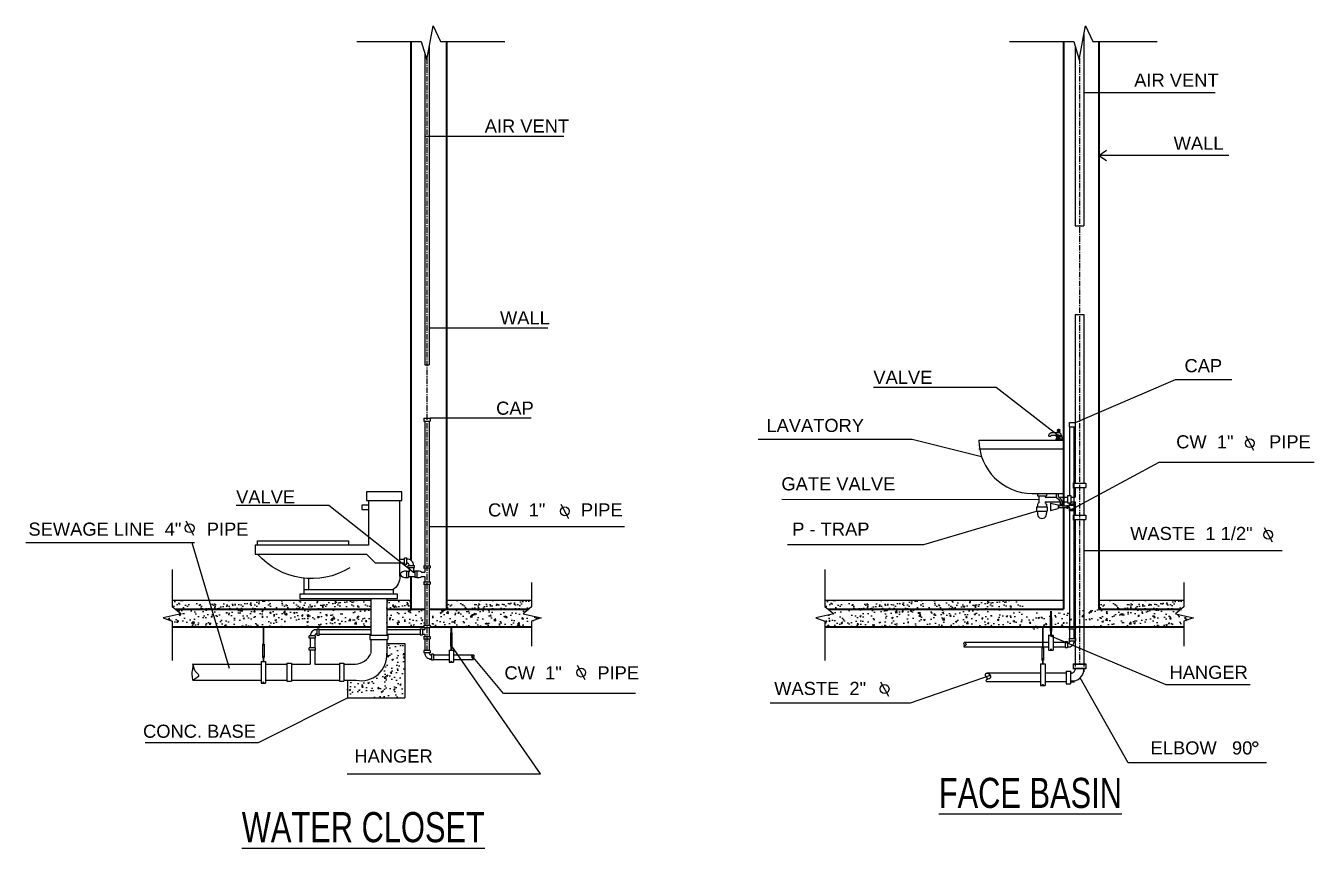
# Model space of a CAD drawing. Header units: inches. Extents: x 8351 to 42256, y 21052 to 33437.
# Drawn here: x 15684.1 to 15974, y 24288.9 to 24473.8 of the extents above; entities that cross this region are included whole.
import ezdxf

# ---------------------------------------------------------------- set-up
doc = ezdxf.new("R2010")
doc.units = ezdxf.units.IN
doc.header["$MEASUREMENT"] = 0
doc.linetypes.add('CENTER', pattern=[2, 1.25, -0.25, 0.25, -0.25])
doc.layers.add('TB_TEXT3', color=10, linetype='Continuous')
doc.styles.add('AEP style', font='swisscl.ttf')
doc.styles.add('SANSERIF', font='sanss___.ttf')
pattern_1 = [(37.5, (-2856.4687, 104262.5077), (-0.062993358, 1.92682377), [0, -1.52, 0, -1.7, 0, -1.625]), (7.5, (-2856.4687, 104262.5077), (1.769776705, 2.822146065), [0, -0.82, 0, -1.37, 0, -0.525]), (327.5, (-2857.6987, 104262.5077), (3.114141862, 0.005659054), [0, -0.5, 0, -1.8, 0, -2.35]), (317.5, (-2857.6987, 104262.5077), (3.006126605, 0.877675565), [0, -0.25, 0, -1.18, 0, -1.35])]
pattern_2 = [(50, (-2856.4687, 104262.5077), (3.58630091, -0.31376067), [0.375, -4.125]), (355, (-2856.4687, 104262.5077), (-0.69375667, 3.76096067), [0.3, -3.3]), (100.4514445, (-2856.1698, 104262.4816), (2.89254423, 3.44719995), [0.31870096, -3.50571056]), (46.1842, (-2856.4687, 104263.5077), (5.33620665, -0.8275964), [0.5625, -6.1875]), (96.6356355, (-2856.024, 104263.439), (4.67330973, 4.870593), [0.4780517, -5.2585688]), (351.184164, (-2856.4687, 104263.5077), (4.67330973, 4.870593), [0.45, -4.95]), (21, (-2855.9687, 104263.2577), (2.98453526, -2.01309445), [0.375, -4.125]), (326, (-2855.9687, 104263.2577), (1.21657666, 3.62575023), [0.3, -3.3]), (71.4514447, (-2855.72, 104263.09), (4.20111188, 1.61265576), [0.31870095, -3.50571056]), (37.5, (-2856.4687, 104262.5077), (0.060799277, 1.66446927), [0, -3.26, 0, -3.35, 0, -3.3125]), (7.5, (-2856.4687, 104262.5077), (1.315347687, 1.97205856), [0, -1.91, 0, -3.185, 0, -1.2625]), (327.5, (-2857.5837, 104262.5077), (2.66911218, -0.112774359), [0, -1.25, 0, -3.9, 0, -5.175]), (317.5, (-2858.0837, 104262.5077), (2.91593085, 0.50052491), [0, -1.625, 0, -2.59, 0, -3.675])]
pattern_3 = [(37.5, (-2709.6562, 104262.5077), (-0.062993358, 1.92682377), [0, -1.52, 0, -1.7, 0, -1.625]), (7.5, (-2709.6562, 104262.5077), (1.769776705, 2.822146065), [0, -0.82, 0, -1.37, 0, -0.525]), (327.5, (-2710.8862, 104262.5077), (3.114141862, 0.005659054), [0, -0.5, 0, -1.8, 0, -2.35]), (317.5, (-2710.8862, 104262.5077), (3.006126605, 0.877675565), [0, -0.25, 0, -1.18, 0, -1.35])]
pattern_4 = [(50, (-3007.0312, 104262.5077), (3.58630091, -0.31376067), [0.375, -4.125]), (355, (-3007.031, 104262.5077), (-0.69375667, 3.76096067), [0.3, -3.3]), (100.4514445, (-3006.7323, 104262.4816), (2.89254423, 3.44719995), [0.31870096, -3.50571056]), (46.1842, (-3007.031, 104263.5077), (5.33620665, -0.8275964), [0.5625, -6.1875]), (96.6356355, (-3006.5865, 104263.439), (4.67330973, 4.870593), [0.4780517, -5.2585688]), (351.184164, (-3007.031, 104263.5077), (4.67330973, 4.870593), [0.45, -4.95]), (21, (-3006.5312, 104263.2577), (2.98453526, -2.01309445), [0.375, -4.125]), (326, (-3006.531, 104263.2577), (1.21657666, 3.62575023), [0.3, -3.3]), (71.4514447, (-3006.2824, 104263.09), (4.20111188, 1.61265576), [0.31870095, -3.50571056]), (37.5, (-3007.0312, 104262.5077), (0.060799277, 1.66446927), [0, -3.26, 0, -3.35, 0, -3.3125]), (7.5, (-3007.0312, 104262.5077), (1.315347687, 1.97205856), [0, -1.91, 0, -3.185, 0, -1.2625]), (327.5, (-3008.1462, 104262.5077), (2.66911218, -0.112774359), [0, -1.25, 0, -3.9, 0, -5.175]), (317.5, (-3008.6462, 104262.5077), (2.91593085, 0.50052491), [0, -1.625, 0, -2.59, 0, -3.675])]

# ---------------------------------------------------------------- blocks, each defined once
blk = doc.blocks.new('Toilet - side')
for p, q in [((0.5, 5), (0.5, 22)), ((7.5, 22), (7.5, 12)), ((7.5, 21), (9, 21)), ((9, 21), (9, 20)), ((9, 20), (7.5, 20)), ((7.5, 12), (33, 12)), ((32.5, 13), (12, 13)), ((12, 13), (12, 12)), ((32.5, 12), (32.5, 13)), ((33, 12), (33, 10)), ((8, 10), (6, 8)), ((33, 10), (8, 10)), ((6, 8), (0.5, 8)), ((21, 4.5), (21, 2)), ((22, 2), (22, 4.54)), ((22, 2), (2, 2)), ((2, 2), (2, 1)), ((22, 1), (22, 2))]:
    blk.add_line(p, q)
for points in [[(0, 22), (0, 24), (8, 24), (8, 22)], [(1, 0), (1, 1), (23, 1), (23, 0)]]:
    blk.add_lwpolyline(points, close=True)
for centre, radius, start, end in [((20.3, 20.7), 16.23, 238.1872, 318.7702), ((3.75, 4.75), 3.26, 175.6013, 237.5288)]:
    blk.add_arc(centre, radius, start, end)
blk = doc.blocks.new('Faucet - Bathroom side')
at = {"linetype": 'Continuous'}
for p, q in [((-1.625, 0), (-1.375, 0)), ((-1.375, 0), (1.375, 0)), ((-0.88366, 0.25), (0.88424, 0.25)), ((-0.625, 4.25), (0.375, 4.25)), ((0.375, 3.75), (-0.625, 3.75)), ((-0.625, 3), (3.375, 3)), ((-0.375, 1.625), (-0.625, 1.625)), ((-0.375, 1.375), (-0.625, 1.375)), ((0.48078, 0.75), (-0.47286, 0.75)), ((-0.375, 3), (-0.375, 3.5)), ((0.125, 3.5), (0.125, 3)), ((2.875, 2), (0.375, 2)), ((0.375, 1.625), (0.625, 1.625)), ((0.375, 1.375), (0.625, 1.375)), ((4.375, 1.5), (3.375, 1.5))]:
    blk.add_line(p, q, dxfattribs=at)
for points in [[(-0.625, 3.75), (-0.625, 4.25)], [(-0.375, 4.5), (0.125, 4.5)], [(0.125, 3.5), (-0.375, 3.5)], [(0.375, 4.25), (0.375, 3.75)]]:
    blk.add_lwpolyline(points, dxfattribs=at)
blk.add_lwpolyline([(-0.375, 1), (-0.375, 2), (0.375, 2), (0.375, 1)], close=True, dxfattribs=at)
for centre in [(-0.875, 1.5), (0, 1.5), (0.875, 1.5)]:
    blk.add_circle(centre, 0.27951, dxfattribs=at)
for centre, radius, start, end in [((3.45929, -0.0281), 5.08436, 143.4467, 179.6834), ((-1.75, 1.375), 1.42522, 285.2551, 344.7449), ((-0.38253, 4.2575), 0.24259, 88.22243, 181.7776), ((-0.38253, 3.7424), 0.24259, 178.2224, 271.7776), ((0.13252, 4.2575), 0.24259, 358.2224, 91.77757), ((0.13252, 3.7424), 0.24259, 268.2224, 1.777565), ((1.75, 1.375), 1.42522, 195.2551, 254.7449), ((-2.49562, -0.286), 3.38273, 9.709485, 29.48735), ((2.96867, 1.5936), 0.41699, 347.0192, 102.9808), ((2.70708, 1.4714), 1.66816, 0.9827695, 66.39737)]:
    blk.add_arc(centre, radius, start, end, dxfattribs=at)

msp = doc.modelspace()

# ---------------------------------------------------------------- hatches: boundary and pattern name
h = msp.add_hatch()
h.set_pattern_fill('AR-SAND', color=8)
h.set_pattern_definition(pattern_1)
h.paths.add_polyline_path([(15761.73, 24344.69), (15717.03, 24344.65), (15717.03, 24342.65), (15761.73, 24342.71), (15761.73, 24343.87)])
h = msp.add_hatch()
h.set_pattern_fill('AR-SAND', color=8)
h.set_pattern_definition(pattern_1)
h.paths.add_polyline_path([(15778.72, 24344.63), (15778.72, 24342.63), (15797.26, 24342.63), (15797.84, 24343.11), (15797.84, 24344.63)])
h = msp.add_hatch()
h.set_pattern_fill('AR-SAND', color=8)
h.set_pattern_definition(pattern_3)
h.paths.add_polyline_path([(15908.54, 24344.69), (15863.84, 24344.65), (15863.84, 24342.65), (15908.54, 24342.71), (15908.54, 24343.87)])
h = msp.add_hatch()
h.set_pattern_fill('AR-SAND', color=8)
h.set_pattern_definition(pattern_3)
h.paths.add_polyline_path([(15925.53, 24344.63), (15925.53, 24342.63), (15944.07, 24342.63), (15944.66, 24343.11), (15944.66, 24344.63)])
h = msp.add_hatch()
h.set_pattern_fill('AR-CONC', color=8, scale=0.5)
h.set_pattern_definition(pattern_2)
h.paths.add_polyline_path([(15715, 24340.7), (15719.06, 24341.57), (15717.77, 24342.63), (15761.79, 24342.83), (15761.79, 24339.21), (15761.59, 24339.21), (15761.59, 24338.83), (15717.03, 24338.63), (15717.03, 24339.94)])
h = msp.add_hatch()
h.set_pattern_fill('AR-SAND', color=8)
h.set_pattern_definition(pattern_1)
h.paths.add_polyline_path([(15770.72, 24344.46), (15765.33, 24344.49), (15765.33, 24342.64), (15770.72, 24342.63), (15770.72, 24342.94)])
h = msp.add_hatch()
h.set_pattern_fill('AR-CONC', color=8, scale=0.5)
h.set_pattern_definition(pattern_2)
h.paths.add_polyline_path([(15773.84, 24342.46), (15765.33, 24342.52), (15765.33, 24338.63), (15773.84, 24339.05), (15773.84, 24340.94)])
h = msp.add_hatch()
h.set_pattern_fill('AR-CONC', color=8, scale=0.5)
h.set_pattern_definition(pattern_2)
h.paths.add_polyline_path([(15797.84, 24338.63), (15797.84, 24339.88), (15800.03, 24340.7), (15795.97, 24341.57), (15797.26, 24342.63), (15774.84, 24342.63), (15774.84, 24339.01), (15775.04, 24339.01), (15775.04, 24338.63)])
h = msp.add_hatch()
h.set_pattern_fill('AR-CONC', color=8, scale=0.5)
h.set_pattern_definition(pattern_4)
h.paths.add_polyline_path([(15861.81, 24340.7), (15865.88, 24341.57), (15864.58, 24342.63), (15908.61, 24342.83), (15908.61, 24339.21), (15908.41, 24339.21), (15908.41, 24338.83), (15863.84, 24338.63), (15863.84, 24339.94)])
h = msp.add_hatch()
h.set_pattern_fill('AR-CONC', color=8, scale=0.5)
h.set_pattern_definition(pattern_4)
h.paths.add_polyline_path([(15919.47, 24341.79), (15908.69, 24341.85), (15908.69, 24338.15), (15919.47, 24338.13), (15919.47, 24338.75)])
h = msp.add_hatch()
h.set_pattern_fill('AR-CONC', color=8, scale=0.5)
h.set_pattern_definition(pattern_4)
h.paths.add_polyline_path([(15944.66, 24338.63), (15944.66, 24339.88), (15946.84, 24340.7), (15942.78, 24341.57), (15944.07, 24342.63), (15921.66, 24342.63), (15921.66, 24339.01), (15921.86, 24339.01), (15921.86, 24338.63)])
h = msp.add_hatch()
h.set_pattern_fill('AR-CONC', color=8, scale=0.5)
h.set_pattern_definition(pattern_2)
h.paths.add_polyline_path([(15769.34, 24322.7), (15769.34, 24334.88), (15765.33, 24334.88), (15765.33, 24332.69, -0.493478), (15758.38, 24326.65), (15756.47, 24326.65), (15756.47, 24322.7)])

# ---------------------------------------------------------------- linework, layer by layer
at = {"color": 8}
for p, q in [((15774.28, 24466.13, -1.5), (15775.72, 24473.76, -1.5)), ((15775.72, 24473.76, -1.5), (15777.36, 24470.2, -1.5)), ((15921.09, 24466.13, -1.5), (15922.53, 24473.76, -1.5)), ((15922.53, 24473.76, -1.5), (15924.18, 24470.2, -1.5)), ((15758.59, 24470.2, -2.5), (15773.05, 24470.2, -1.5)), ((15773.05, 24470.2, -1.5), (15774.28, 24466.13, -1.5)), ((15777.36, 24470.2, -1.5), (15791.84, 24470.2, -0.5)), ((15905.41, 24470.2, -2.5), (15919.87, 24470.2, -1.5)), ((15919.87, 24470.2, -1.5), (15921.09, 24466.13, -1.5)), ((15924.18, 24470.2, -1.5), (15938.66, 24470.2, -0.5)), ((15951.66, 24458.7, -2.37), (15922.16, 24458.7, -2.5)), ((15805.16, 24448.88, -2.5), (15773.84, 24448.88, -1.5)), ((15925.53, 24444.63, -0.5), (15927.22, 24445.82, -1.5)), ((15954.72, 24444.63, -1.5), (15925.53, 24444.63, -1.5)), ((15925.53, 24444.63, -0.5), (15927.22, 24443.45, -1.5)), ((15801.53, 24405.76, -1.5), (15774.84, 24405.76, -1.5)), ((15942.66, 24394.2, -1.5), (15920.16, 24384.47, -1.5)), ((15955.41, 24394.2, -1.5), (15942.66, 24394.2, -1.5)), ((15874.78, 24392.51, -1.5), (15902.41, 24392.51, -1.5)), ((15902.41, 24392.51, -1.5), (15916.83, 24381.34, -1.5)), ((15797.78, 24385.57, -1.5), (15775.04, 24385.57, -0.5)), ((15848.84, 24380.82, -2.5), (15883.53, 24380.82, -1.5)), ((15883.53, 24380.82, -1.5), (15899.13, 24376.91, -1.23)), ((15939.03, 24375.57, -1.5), (15918.99, 24364.76, -1.5)), ((15973.97, 24375.57, -0.5), (15939.03, 24375.57, -1.5)), ((15731.41, 24366.01, -1.5), (15752.24, 24366.01, -1.5)), ((15752.24, 24366.01, -1.75), (15771.33, 24350.95, -2.5)), ((15854.22, 24367.36, -2.5), (15912.02, 24367.29, -1.5)), ((15886.16, 24357.14, -1.14), (15911.52, 24364.63, -2.5)), ((15818.78, 24361.13, -0.46), (15774.84, 24361.13, -0.5)), ((15684.08, 24357.57, -1.5), (15722.03, 24357.57, -1.5)), ((15721.46, 24357.57, -2.5), (15729.84, 24329.32, -1.5)), ((15855.47, 24357.14, -0.67), (15886.16, 24357.14, -0.67)), ((15966.72, 24355.72, 1.25), (15922.16, 24355.72, 0.5)), ((15717.03, 24351.5, -2.5), (15717.03, 24343.24, -1.5)), ((15863.84, 24351.5, -2.5), (15863.84, 24343.24, -1.5)), ((15797.84, 24348.63, -1.5), (15797.84, 24343.11, -1.5)), ((15944.66, 24348.63, -1.5), (15944.66, 24343.11, -1.5)), ((15717.03, 24343.24, -1.5), (15719.06, 24341.57, -1.5)), ((15797.84, 24343.11, -1.5), (15795.97, 24341.57, -1.5)), ((15863.84, 24343.24, -1.5), (15865.88, 24341.57, -1.5)), ((15944.66, 24343.11, -1.5), (15942.78, 24341.57, -1.5)), ((15719.06, 24341.57, -1.5), (15715, 24340.7, -1.5)), ((15715, 24340.7, -1.5), (15717.03, 24339.94, -1.5)), ((15717.03, 24339.94, -1.5), (15717.03, 24331.1, -0.5)), ((15795.97, 24341.57, -1.5), (15800.03, 24340.7, -1.5)), ((15800.03, 24340.7, -1.5), (15797.84, 24339.88, -1.5)), ((15797.84, 24339.88, -1.5), (15797.84, 24334.32, -1.5)), ((15865.88, 24341.57, -1.5), (15861.81, 24340.7, -1.5)), ((15861.81, 24340.7, -1.5), (15863.84, 24339.94, -1.5)), ((15863.84, 24339.94, -1.5), (15863.84, 24331.1, -0.5)), ((15942.78, 24341.57, -1.5), (15946.84, 24340.7, -1.5)), ((15946.84, 24340.7, -1.5), (15944.66, 24339.88, -1.5)), ((15944.66, 24339.88, -1.5), (15944.66, 24334.32, -1.5)), ((15940.66, 24325.63, -1.5), (15914.22, 24336.75, -5.5)), ((15799.91, 24305.57, -1.5), (15779.97, 24334.29, -0.5)), ((15791.53, 24323.63, -1.5), (15784.47, 24332.2, -1.5)), ((15883.16, 24321.57, -1.5), (15901.1, 24327.74, -1.5)), ((15932.09, 24308.07, -1.5), (15921.29, 24327.18, -13.5)), ((15959.59, 24325.63, 0.5), (15940.66, 24325.63, -1.5)), ((15736.47, 24312.63, -1.5), (15756.47, 24322.7, -0.5)), ((15821.28, 24323.63, -2.5), (15791.53, 24323.63, -1.5)), ((15851.59, 24321.57, -0.5), (15883.16, 24321.57, -1.5)), ((15710.91, 24312.63, -2.2), (15736.47, 24312.63, -1.5)), ((15963.22, 24308.07, -0.5), (15932.09, 24308.07, -1.5)), ((15756.41, 24305.57, -1.5), (15799.91, 24305.57, -1.5))]:
    msp.add_line(p, q, dxfattribs=at)
at = {"color": 0, "lineweight": 40}
for p, q in [((15770.72, 24470.2, -1.5), (15770.72, 24353.65, -1.5)), ((15778.72, 24470.2, -1.5), (15778.72, 24342.63, -1.5)), ((15917.53, 24470.2, -1.5), (15917.53, 24365.81, -1.5)), ((15925.53, 24470.2, -1.5), (15925.53, 24342.63, -1.5)), ((15917.53, 24365.49, -1.5), (15917.53, 24353.65, -1.5)), ((15917.53, 24365.49, -1.5), (15917.53, 24342.63, -1.5)), ((15770.72, 24349.95, -1.5), (15770.72, 24342.63, -1.5)), ((15717.77, 24342.63, -1.5), (15761.73, 24342.63, -1.5)), ((15765.33, 24342.63, -1.5), (15773.84, 24342.63, -1.5)), ((15774.84, 24342.63, -1.5), (15797.26, 24342.63, -1.5)), ((15864.58, 24342.63, -1.5), (15917.53, 24342.63, -1.5)), ((15925.53, 24342.63, -1.5), (15944.07, 24342.63, -1.5)), ((15717.03, 24338.63, -1.5), (15761.73, 24338.63, -1.5)), ((15765.33, 24338.63, -1.5), (15773.64, 24338.63, -1.5)), ((15775.04, 24338.63, -1.5), (15797.84, 24338.63, -1.5)), ((15863.84, 24338.63, -1.5), (15920.46, 24338.63, -1.5)), ((15920.16, 24338.63, -1.5), (15944.66, 24338.63, -1.5))]:
    msp.add_line(p, q, dxfattribs=at)
at = {"color": 6}
for p, q in [((15920.16, 24469.24, -1.5), (15920.16, 24428.76, -1.5)), ((15922.16, 24471.77, -1.5), (15922.16, 24428.76, -1.5)), ((15773.84, 24467.58, -1.5), (15773.84, 24397.57, -1.5)), ((15774.84, 24469.12, -1.5), (15774.84, 24397.57, -1.5)), ((15920.16, 24428.76, -1.5), (15922.16, 24428.76, -1.5)), ((15773.84, 24397.57, -1.5), (15774.84, 24397.57, -1.5)), ((15747.85, 24336.11, 3.5), (15747.85, 24336.61, 3.5)), ((15749.3, 24336.61, 3.5), (15747.85, 24336.61, 3.5)), ((15749.3, 24336.11, 3.5), (15747.85, 24336.11, 3.5)), ((15748.09, 24336.11, -1.5), (15748.09, 24333.92, -1.5)), ((15749.09, 24336.11, -1.5), (15749.09, 24333.92, -1.5)), ((15749.12, 24336.61, 3.5), (15749.12, 24336.73, 3.5)), ((15749.25, 24336.11, 3.5), (15749.25, 24336.61, 3.5)), ((15749.62, 24336.92, 3.5), (15749.46, 24336.92, 3.5)), ((15749.47, 24338.01, -1.5), (15749.62, 24338.01, -1.5)), ((15750.12, 24338.12, 3.5), (15749.62, 24338.12, 3.5)), ((15749.62, 24336.72, 3.5), (15749.62, 24338.12, 3.5)), ((15750.12, 24336.72, 3.5), (15749.62, 24336.72, 3.5)), ((15750.12, 24336.72, 3.5), (15750.12, 24338.12, 3.5)), ((15750.12, 24338.01, -1.5), (15761.73, 24338.01, -1.5)), ((15750.12, 24337.01, -1.5), (15761.73, 24337.01, -1.5)), ((15765.33, 24338.01, -1.5), (15772.84, 24338.01, -1.5)), ((15765.33, 24337.01, -1.5), (15772.84, 24337.01, -1.5)), ((15747.85, 24333.42, 3.5), (15747.85, 24333.92, 3.5)), ((15749.3, 24333.92, 3.5), (15747.85, 24333.92, 3.5)), ((15749.3, 24333.42, 3.5), (15747.85, 24333.42, 3.5)), ((15748.09, 24333.42, -1.5), (15748.09, 24330.25, -1.5)), ((15749.09, 24333.42, -1.5), (15749.09, 24330.25, -1.5)), ((15749.25, 24333.42, 3.5), (15749.25, 24333.92, 3.5))]:
    msp.add_line(p, q, dxfattribs=at)
at = {"color": 8, "linetype": 'CENTER'}
for p, q in [((15774.34, 24466.46, -1.5), (15774.34, 24333.32, -1.5)), ((15921.16, 24466.46, -1.5), (15921.16, 24330.26, -1.5))]:
    msp.add_line(p, q, dxfattribs=at)
at = {"color": 3}
for p, q in [((15920.16, 24408.88, -1.5), (15920.16, 24370.97, -1.5)), ((15920.16, 24408.88, -1.5), (15922.16, 24408.88, -1.5)), ((15922.16, 24408.88, -1.5), (15922.16, 24370.97, -1.5)), ((15919.66, 24370.97, 0.5), (15922.56, 24370.97, 0.5)), ((15919.76, 24370.97, 0.5), (15919.76, 24369.97, 0.5)), ((15922.56, 24370.97, 0.5), (15922.56, 24369.97, 0.5)), ((15919.66, 24369.97, 0.5), (15922.56, 24369.97, 0.5)), ((15920.16, 24369.97, -1.5), (15920.16, 24367.76, -1.5)), ((15920.16, 24369.97, -1.5), (15920.16, 24368.13, -1.5)), ((15920.16, 24369.97, 0.5), (15920.16, 24369.72, 0.5)), ((15922.16, 24369.97, -1.5), (15922.16, 24363.76, -1.5)), ((15922.16, 24369.97, -1.5), (15922.16, 24363.76, -1.5)), ((15919.22, 24367.76, -0.5), (15920.16, 24367.76, -0.5)), ((15919.22, 24366.76, -0.5), (15920.16, 24366.76, -0.5)), ((15920.16, 24366.76, -1.5), (15920.16, 24363.76, -1.5)), ((15920.16, 24366.01, -1.5), (15920.16, 24363.76, -1.5)), ((15919.66, 24363.76, -1.5), (15922.56, 24363.76, -1.5)), ((15919.66, 24362.76, -1.5), (15922.56, 24362.76, -1.5)), ((15919.76, 24363.76, -1.5), (15919.76, 24362.76, -1.5)), ((15920.16, 24362.76, -1.5), (15920.16, 24338.63, -1.5)), ((15920.16, 24362.76, -1.5), (15920.16, 24362.51, -1.5)), ((15922.16, 24362.76, -1.5), (15922.16, 24342.63, -1.5)), ((15922.56, 24363.76, -1.5), (15922.56, 24362.76, -1.5)), ((15920.16, 24348.26, -1.5), (15920.16, 24329.76, -1.5)), ((15922.16, 24348.26, -1.5), (15922.16, 24329.76, -1.5)), ((15920.16, 24337.01, -1.5), (15920.16, 24330.26, -1.5)), ((15922.16, 24338.63, -1.5), (15922.16, 24330.26, -1.5)), ((15919.66, 24330.26, -3.5), (15922.56, 24330.26, -3.5)), ((15919.76, 24330.26, -3.5), (15919.76, 24329.26, -3.5)), ((15922.66, 24330.26, -3.5), (15919.76, 24330.26, -3.5)), ((15919.76, 24330.26, -3.5), (15919.76, 24329.26, -3.5)), ((15922.56, 24330.26, -3.5), (15922.56, 24329.26, -3.5)), ((15922.56, 24330.26, -3.5), (15922.56, 24329.26, -3.5)), ((15912.41, 24328.26, -1.5), (15900.28, 24328.26, -1.5)), ((15918.16, 24328.26, -1.5), (15913.41, 24328.26, -1.5)), ((15918.16, 24328.66, -3.5), (15919.16, 24328.66, -3.5)), ((15918.16, 24328.66, -3.5), (15918.16, 24325.86, -3.5)), ((15919.16, 24328.66, -3.5), (15919.16, 24325.86, -3.5)), ((15919.16, 24328.26, -3.5), (15919.47, 24328.26, -3.5)), ((15919.47, 24328.26, -1.5), (15919.16, 24328.26, -1.5)), ((15919.66, 24329.26, -3.5), (15922.56, 24329.26, -3.5)), ((15922.66, 24329.26, -3.5), (15919.76, 24329.26, -3.5)), ((15920.16, 24329.26, -1.5), (15920.16, 24329.06, -1.5)), ((15920.16, 24329.26, -1.5), (15920.16, 24329.01, -1.5)), ((15920.16, 24329.26, -3.5), (15920.16, 24329.01, -3.5)), ((15922.16, 24329.26, -1.5), (15922.16, 24329.01, -1.5)), ((15922.16, 24329.26, -3.5), (15922.16, 24329.01, -3.5)), ((15922.16, 24329.26, -1.5), (15922.16, 24329.06, -1.5)), ((15922.16, 24329.26, -3.5), (15922.16, 24328.51, -3.5)), ((15912.41, 24326.26, -1.5), (15900.28, 24326.26, -1.5)), ((15918.16, 24326.26, -1.5), (15913.41, 24326.26, -1.5)), ((15918.16, 24325.86, -3.5), (15919.16, 24325.86, -3.5)), ((15919.16, 24326.26, -3.5), (15920.03, 24326.26, -3.5))]:
    msp.add_line(p, q, dxfattribs=at)
at = {"color": 140}
for p, q in [((15773.64, 24385.57, -1.5), (15773.64, 24384.88, -1.5)), ((15773.64, 24385.57, -1.5), (15775.04, 24385.57, -1.5)), ((15775.04, 24385.57, -1.5), (15775.04, 24384.88, -1.5)), ((15773.64, 24384.88, -1.5), (15775.04, 24384.88, -1.5)), ((15773.84, 24384.88, -1.5), (15773.84, 24352.37, -1.5)), ((15774.84, 24384.88, -1.5), (15774.84, 24352.37, -1.5)), ((15918.89, 24383.57, -7.5), (15918.89, 24384.57, -7.5)), ((15918.89, 24384.57, -1.5), (15920.16, 24384.57, -1.5)), ((15918.89, 24383.57, -1.5), (15920.16, 24383.57, -1.5)), ((15918.99, 24368.13, -7.5), (15918.99, 24383.57, -7.5)), ((15919.99, 24366.26, -7.5), (15919.99, 24383.57, -7.5)), ((15915.94, 24368.63, -0.07), (15915.94, 24367.76, 0.5)), ((15916.34, 24368.63, -0.07), (15916.34, 24367.95, 0.38)), ((15916.34, 24367.95, -0.05), (15916.57, 24367.76, -0.9)), ((15915.94, 24367.76, 0.5), (15916.47, 24367.32, -1.5)), ((15916.34, 24365.81, -2.3), (15916.78, 24365.81, -2.3)), ((15916.34, 24365.49, -2.3), (15918.34, 24365.49, -2.3)), ((15916.47, 24367.32, -1.5), (15916.78, 24366.76, -0.5)), ((15916.68, 24367.76, -1.93), (15917.18, 24366.86, -0.34)), ((15916.72, 24366.21, -1.5), (15917.28, 24366.21, -1.5)), ((15916.72, 24366.21, -0.5), (15916.72, 24366.01, -1.5)), ((15916.72, 24366.01, -1.5), (15917.28, 24366.01, -1.5)), ((15916.78, 24366.76, -0.5), (15916.78, 24366.21, -1.28)), ((15916.78, 24366.01, -1.56), (15916.78, 24365.81, -1.85)), ((15917.18, 24366.86, -0.35), (15917.18, 24366.21, -1.28)), ((15917.18, 24366.01, -1.56), (15917.18, 24365.81, -1.85)), ((15917.18, 24365.81, -2.3), (15918.34, 24365.81, -2.3)), ((15917.28, 24366.21, -0.5), (15917.28, 24366.01, -0.5)), ((15918.34, 24365.95, -1.5), (15918.34, 24365.32, -1.5)), ((15918.34, 24365.95, -1.5), (15918.59, 24365.95, -1.5)), ((15918.34, 24365.32, -1.5), (15918.59, 24365.32, -1.5)), ((15918.59, 24365.95, -1.5), (15918.59, 24365.32, -1.5)), ((15918.59, 24365.81, -2.3), (15918.99, 24365.81, -2.3)), ((15918.59, 24365.49, -2.3), (15918.99, 24365.49, -2.3)), ((15918.84, 24366.26, -1.5), (15920.09, 24366.26, -1.5)), ((15918.84, 24366.26, -1.5), (15918.84, 24366.01, -1.5)), ((15918.84, 24366.01, -1.5), (15920.16, 24366.01, -1.5)), ((15918.84, 24365.07, -1.5), (15920.16, 24365.07, -1.5)), ((15918.84, 24365.07, -1.5), (15918.84, 24364.76, -1.5)), ((15918.99, 24366.26, -7.5), (15918.99, 24366.51, -7.5)), ((15918.99, 24365.81, -7.5), (15918.99, 24366.01, -7.5)), ((15918.99, 24338.68, -7.5), (15918.99, 24365.49, -7.5)), ((15919.99, 24338.68, -7.5), (15919.99, 24366.01, -7.5)), ((15920.09, 24366.26, -1.5), (15920.09, 24366.01, -1.5)), ((15920.09, 24365.07, -1.5), (15920.09, 24364.76, -1.5)), ((15920.16, 24365.07, -1.5), (15920.16, 24363.76, -1.5)), ((15922.16, 24366.88, -1.5), (15922.16, 24363.76, -1.5)), ((15918.84, 24364.76, -1.5), (15920.16, 24364.76, -1.5)), ((15769.33, 24353.75, -2.5), (15768.22, 24353.75, -2.5)), ((15769.33, 24354.16, -3.5), (15769.83, 24354.16, -3.5)), ((15769.33, 24352.76, -3.5), (15769.33, 24354.16, -3.5)), ((15769.83, 24352.76, -3.5), (15769.83, 24354.16, -3.5)), ((15769.33, 24352.96, -2.5), (15768.22, 24352.96, -2.5)), ((15769.33, 24352.76, -3.5), (15769.83, 24352.76, -3.5)), ((15769.72, 24351.2, -2.5), (15769.72, 24351.15, -2.5)), ((15769.72, 24351.15, -1.5), (15769.72, 24349.75, -1.5)), ((15769.72, 24351.15, -2.5), (15770.22, 24351.15, -2.5)), ((15769.83, 24352.96, -3.5), (15769.99, 24352.96, -3.5)), ((15770.08, 24352.46, -3.5), (15771.53, 24352.46, -3.5)), ((15770.08, 24351.96, -3.5), (15771.53, 24351.96, -3.5)), ((15770.13, 24351.96, -3.5), (15770.13, 24352.46, -3.5)), ((15770.22, 24351.2, -2.5), (15770.22, 24349.75, -2.5)), ((15770.22, 24350.95, -1.5), (15770.33, 24350.95, -1.5)), ((15770.22, 24350.95, -1.5), (15770.33, 24350.95, -1.5)), ((15770.22, 24350.95, -2.5), (15770.34, 24350.95, -2.5)), ((15770.33, 24352.46, -3.5), (15770.33, 24352.59, -3.5)), ((15770.33, 24351.96, -2.5), (15770.33, 24350.95, -2.5)), ((15771.33, 24351.96, -2.5), (15771.33, 24350.95, -2.5)), ((15771.33, 24350.95, -1.5), (15771.59, 24350.95, -1.5)), ((15771.33, 24350.95, -1.5), (15771.59, 24350.95, -1.5)), ((15771.59, 24350.95, -2.5), (15771.47, 24350.95, -2.5)), ((15771.53, 24351.96, -3.5), (15771.53, 24352.46, -3.5)), ((15771.59, 24351.2, -2.5), (15771.59, 24349.75, -2.5)), ((15772.09, 24351.15, -2.5), (15771.59, 24351.15, -2.5)), ((15772.09, 24351.2, -2.5), (15772.09, 24349.75, -2.5)), ((15773.09, 24350.95, -1.5), (15773.84, 24350.95, -1.5)), ((15773.09, 24350.95, -1.5), (15773.84, 24350.95, -1.5)), ((15773.59, 24352.37, -0.5), (15775.04, 24352.37, -0.5)), ((15773.59, 24351.87, -0.5), (15775.04, 24351.87, -0.5)), ((15773.64, 24352.37, -0.5), (15773.64, 24351.87, -0.5)), ((15773.84, 24351.87, -1.5), (15773.84, 24350.95, -1.5)), ((15773.84, 24351.87, -0.5), (15773.84, 24351.74, -0.5)), ((15774.84, 24351.87, -1.5), (15774.84, 24348.76, -1.5)), ((15775.04, 24352.37, -0.5), (15775.04, 24351.87, -0.5)), ((15769.72, 24349.75, -2.5), (15770.22, 24349.75, -2.5)), ((15770.22, 24349.95, -1.5), (15771.59, 24349.95, -1.5)), ((15770.22, 24349.95, -1.5), (15771.59, 24349.95, -1.5)), ((15772.09, 24349.75, -2.5), (15771.59, 24349.75, -2.5)), ((15773.09, 24349.95, -1.5), (15773.84, 24349.95, -1.5)), ((15773.09, 24349.95, -1.5), (15773.84, 24349.95, -1.5)), ((15773.59, 24348.76, -1.5), (15775.04, 24348.76, -1.5)), ((15773.59, 24348.26, -1.5), (15775.04, 24348.26, -1.5)), ((15773.64, 24348.76, -1.5), (15773.64, 24348.26, -1.5)), ((15773.84, 24349.95, -1.5), (15773.84, 24348.76, -1.5)), ((15773.84, 24349.95, -1.5), (15773.84, 24348.76, -1.5)), ((15773.84, 24348.26, -1.5), (15773.84, 24339.01, -1.5)), ((15773.84, 24348.26, -1.5), (15773.84, 24348.13, -1.5)), ((15774.84, 24350.32, -1.5), (15774.84, 24348.76, -1.5)), ((15774.84, 24348.26, -1.5), (15774.84, 24339.01, -1.5)), ((15775.04, 24348.76, -1.5), (15775.04, 24348.26, -1.5)), ((15773.59, 24339.01, -1.5), (15775.04, 24339.01, -1.5)), ((15773.64, 24339.01, -1.5), (15773.64, 24338.51, -1.5)), ((15775.04, 24339.01, -1.5), (15775.04, 24338.51, -1.5)), ((15772.84, 24338.21, -1.5), (15773.34, 24338.21, -1.5)), ((15772.84, 24338.21, -1.5), (15772.84, 24336.81, -1.5)), ((15772.84, 24336.81, -1.5), (15773.34, 24336.81, -1.5)), ((15773.34, 24338.21, -1.5), (15773.34, 24336.81, -1.5)), ((15773.34, 24338.01, -1.5), (15773.84, 24338.01, -1.5)), ((15773.34, 24337.01, -1.5), (15773.84, 24337.01, -1.5)), ((15773.59, 24338.51, -1.5), (15775.04, 24338.51, -1.5)), ((15773.59, 24336.45, -1.5), (15775.04, 24336.45, -1.5)), ((15773.59, 24335.95, -1.5), (15775.04, 24335.95, -1.5)), ((15773.64, 24336.45, -1.5), (15773.64, 24335.95, -1.5)), ((15773.84, 24338.51, -1.5), (15773.84, 24338.01, -1.5)), ((15773.84, 24338.51, -1.5), (15773.84, 24338.38, -1.5)), ((15773.84, 24337.01, -1.5), (15773.84, 24336.45, -1.5)), ((15773.84, 24335.95, -1.5), (15773.84, 24333.32, -1.5)), ((15773.84, 24335.95, -1.5), (15773.84, 24335.82, -1.5)), ((15774.84, 24338.51, -1.5), (15774.84, 24336.45, -1.5)), ((15774.84, 24338.51, -1.5), (15774.84, 24338.13, -1.5)), ((15774.84, 24335.95, -1.5), (15774.84, 24333.32, -1.5)), ((15775.04, 24336.45, -1.5), (15775.04, 24335.95, -1.5)), ((15918.78, 24338.68, -2.5), (15920.23, 24338.68, -2.5)), ((15918.78, 24338.18, -2.5), (15920.23, 24338.18, -2.5)), ((15918.78, 24336, -2.5), (15920.23, 24336, -2.5)), ((15918.83, 24338.68, -2.5), (15918.83, 24338.18, -2.5)), ((15918.83, 24336, -2.5), (15918.83, 24335.5, -2.5)), ((15918.99, 24336, -7.5), (15918.99, 24338.18, -7.5)), ((15919.99, 24336, -7.5), (15919.99, 24338.18, -7.5)), ((15920.23, 24338.68, -2.5), (15920.23, 24338.18, -2.5)), ((15920.23, 24336, -2.5), (15920.23, 24335.5, -2.5)), ((15773.64, 24333.32, -2.5), (15773.64, 24332.82, -2.5)), ((15775.09, 24333.32, -2.5), (15773.64, 24333.32, -2.5)), ((15775.04, 24333.32, -2.5), (15775.04, 24332.82, -2.5)), ((15914.22, 24335.09, -7.5), (15895.24, 24335.09, -7.5)), ((15914.22, 24334.09, -7.5), (15895.24, 24334.09, -7.5)), ((15917.97, 24335.09, -7.5), (15915.22, 24335.09, -7.5)), ((15917.97, 24334.09, -7.5), (15915.22, 24334.09, -7.5)), ((15917.97, 24335.38, -2.5), (15918.47, 24335.38, -2.5)), ((15917.97, 24335.38, -2.5), (15917.97, 24333.98, -2.5)), ((15917.97, 24333.98, -2.5), (15918.47, 24333.98, -2.5)), ((15918.47, 24335.38, -2.5), (15918.47, 24333.98, -2.5)), ((15918.62, 24334.09, -7.5), (15918.47, 24334.09, -7.5)), ((15918.78, 24335.5, -2.5), (15920.23, 24335.5, -2.5)), ((15918.97, 24335.5, -2.5), (15918.97, 24335.37, -2.5)), ((15775.09, 24332.82, -2.5), (15773.64, 24332.82, -2.5)), ((15773.84, 24332.82, -1.5), (15773.84, 24332.72, -1.5)), ((15773.84, 24332.82, -2.5), (15773.84, 24332.45, -2.5)), ((15774.84, 24332.82, -1.5), (15774.84, 24332.7, -1.5)), ((15774.84, 24332.82, -2.5), (15774.84, 24332.7, -2.5)), ((15775.34, 24331.32, -2.5), (15774.91, 24331.32, -2.5)), ((15775.34, 24332.32, -2.5), (15775.18, 24332.32, -2.5)), ((15775.18, 24332.32, -1.5), (15775.34, 24332.32, -1.5)), ((15775.84, 24332.52, -2.5), (15775.34, 24332.52, -2.5)), ((15775.34, 24332.52, -2.5), (15775.34, 24331.12, -2.5)), ((15775.84, 24331.12, -2.5), (15775.34, 24331.12, -2.5)), ((15775.84, 24332.52, -2.5), (15775.84, 24331.12, -2.5)), ((15775.84, 24332.32, -1.5), (15779.31, 24332.32, -1.5)), ((15775.84, 24331.32, -1.5), (15779.31, 24331.32, -1.5)), ((15780.31, 24332.32, -1.5), (15784.78, 24332.32, -1.5)), ((15780.31, 24331.32, -1.5), (15784.78, 24331.32, -1.5))]:
    msp.add_line(p, q, dxfattribs=at)
at = {"color": 0}
for p, q in [((15898.53, 24380.63, -1.5), (15898.53, 24380.63, -1.5)), ((15898.53, 24380.63, -1.5), (15917.53, 24380.63, -1.5)), ((15958.6, 24381.55, -1.48), (15960.34, 24378.34, -3.52)), ((15898.53, 24378.63, -1.5), (15917.53, 24378.63, -1.5)), ((15910.53, 24368.63, -1.5), (15917.53, 24368.63, -1.5)), ((15911.72, 24368.63, -1.5), (15911.72, 24368.07, -1.5)), ((15911.72, 24368.07, -1.5), (15913.72, 24368.07, -1.5)), ((15912.02, 24368.07, -1.5), (15912.02, 24366.51, -1.5)), ((15913.42, 24368.07, -1.5), (15913.42, 24367.76, -1.5)), ((15913.72, 24368.63, -1.5), (15913.72, 24368.07, -1.5)), ((15918.47, 24368.13, -1.5), (15918.47, 24366.51, -1.5)), ((15918.47, 24368.13, -1.5), (15919.22, 24368.13, -1.5)), ((15919.22, 24368.13, -1.5), (15919.22, 24366.51, -1.5)), ((15804.48, 24366.24, -1.48), (15806.21, 24363.03, -3.52)), ((15911.52, 24365.63, -1.5), (15911.52, 24364.63, -1.5)), ((15911.52, 24365.63, -1.5), (15913.92, 24365.63, -1.5)), ((15911.72, 24366.18, -1.5), (15911.72, 24365.63, -1.5)), ((15913.42, 24367.76, -0.5), (15915.94, 24367.76, -0.5)), ((15913.42, 24366.76, -1.5), (15913.42, 24366.51, -1.5)), ((15913.42, 24366.76, -0.5), (15916.78, 24366.76, -0.5)), ((15913.72, 24366.18, -1.5), (15913.72, 24365.63, -1.5)), ((15913.92, 24365.63, -1.5), (15913.92, 24364.63, -1.5)), ((15914.64, 24366.47, -2.3), (15914.64, 24364.82, -2.3)), ((15914.64, 24366.47, -2.3), (15916.34, 24366.07, -2.3)), ((15914.64, 24364.82, -2.3), (15916.34, 24365.22, -2.3)), ((15916.34, 24366.07, -2.3), (15916.34, 24365.22, -2.3)), ((15916.57, 24367.76, -0.5), (15918.47, 24367.76, -0.5)), ((15917.18, 24366.76, -0.5), (15918.47, 24366.76, -0.5)), ((15918.47, 24366.51, -1.5), (15919.22, 24366.51, -1.5)), ((15720.08, 24362.44, -0.48), (15721.82, 24359.23, -2.52)), ((15911.52, 24364.63, -1.5), (15913.92, 24364.63, -1.5)), ((15911.72, 24364.63, -1.5), (15911.72, 24364.57, -1.5)), ((15911.72, 24364.63, -1.5), (15911.72, 24364.2, -1.5)), ((15913.72, 24364.63, -1.5), (15913.72, 24364.57, -1.5)), ((15913.72, 24364.63, -1.5), (15913.72, 24364.2, -1.5)), ((15962.73, 24360.97, 0.53), (15964.47, 24357.76, -1.5)), ((15717.03, 24344.63, -1.5), (15761.73, 24344.63, -1.5)), ((15765.33, 24344.63, -1.5), (15770.72, 24344.63, -1.5)), ((15778.72, 24344.63, -1.5), (15797.84, 24344.63, -1.5)), ((15863.84, 24344.63, -1.5), (15917.53, 24344.63, -1.5)), ((15925.53, 24344.63, -1.5), (15944.66, 24344.63, -1.5)), ((15914.66, 24342.16, -5.5), (15914.66, 24340.63, -5.5)), ((15914.75, 24342.16, -5.5), (15914.75, 24340.63, -5.5)), ((15914.53, 24340.63, -5.5), (15914.53, 24337.63, -5.5)), ((15914.53, 24340.63, -5.5), (15914.88, 24340.63, -5.5)), ((15914.88, 24340.63, -5.5), (15914.88, 24337.63, -5.5)), ((15737.47, 24338.63, 0.5), (15737.47, 24334.47, 0.5)), ((15737.56, 24338.63, 0.5), (15737.56, 24334.52, 0.5)), ((15779.63, 24337.29, -0.5), (15779.63, 24334.29, -0.5)), ((15779.63, 24337.29, -0.5), (15779.97, 24337.29, -0.5)), ((15779.75, 24338.63, -0.5), (15779.75, 24337.29, -0.5)), ((15779.84, 24338.63, -0.5), (15779.84, 24337.29, -0.5)), ((15779.97, 24337.29, -0.5), (15779.97, 24334.29, -0.5)), ((15912.84, 24338.63, 2.5), (15912.84, 24334.17, 2.5)), ((15912.94, 24338.63, 2.5), (15912.94, 24334.09, 2.5)), ((15914.22, 24336.75, -5.5), (15914.22, 24333.41, -5.5)), ((15914.22, 24336.75, -5.5), (15915.22, 24336.75, -5.5)), ((15914.53, 24337.63, -5.5), (15914.88, 24337.63, -5.5)), ((15914.66, 24337.63, -5.5), (15914.66, 24336.75, -5.5)), ((15914.75, 24337.63, -5.5), (15914.75, 24336.75, -5.5)), ((15915.22, 24336.75, -5.5), (15915.22, 24333.41, -5.5)), ((15737.34, 24334.72, 0.5), (15737.34, 24331.72, 0.5)), ((15737.34, 24334.72, 0.5), (15737.69, 24334.72, 0.5)), ((15737.69, 24334.72, 0.5), (15737.69, 24331.72, 0.5)), ((15765.33, 24334.88, -1.5), (15769.34, 24334.88, -1.5)), ((15769.34, 24334.88, -1.5), (15769.34, 24322.7, -1.5)), ((15779.31, 24333.42, -0.5), (15779.31, 24330.7, -0.5)), ((15779.31, 24333.42, -0.5), (15780.31, 24333.42, -0.5)), ((15779.63, 24334.29, -0.5), (15779.97, 24334.29, -0.5)), ((15779.75, 24334.29, -0.5), (15779.75, 24333.42, -0.5)), ((15779.84, 24334.29, -0.5), (15779.84, 24333.42, -0.5)), ((15780.31, 24333.42, -0.5), (15780.31, 24330.7, -0.5)), ((15912.72, 24334.17, 2.5), (15912.72, 24331.17, 2.5)), ((15912.72, 24334.17, 2.5), (15913.06, 24334.17, 2.5)), ((15913.06, 24334.17, 2.5), (15913.06, 24331.17, 2.5)), ((15914.22, 24333.41, -5.43), (15915.22, 24333.41, -5)), ((15737.03, 24330.84, 0.5), (15737.03, 24326, 0.5)), ((15737.03, 24330.84, 0.5), (15738.03, 24330.84, 0.5)), ((15737.34, 24331.72, 0.5), (15737.69, 24331.72, 0.5)), ((15737.47, 24331.72, 0.5), (15737.47, 24330.84, 0.5)), ((15737.56, 24331.72, 0.5), (15737.56, 24330.84, 0.5)), ((15738.03, 24330.84, 0.5), (15738.03, 24326, 0.5)), ((15779.31, 24330.7, -0.43), (15780.31, 24330.7)), ((15912.41, 24330.29, 2.5), (15912.41, 24325.45, 2.5)), ((15912.41, 24330.29, 2.5), (15913.41, 24330.29, 2.5)), ((15912.72, 24331.17, 2.5), (15913.06, 24331.17, 2.5)), ((15912.84, 24331.17, 2.5), (15912.84, 24330.29, 2.5)), ((15912.94, 24331.17, 2.5), (15912.94, 24330.29, 2.5)), ((15913.41, 24330.29, 2.5), (15913.41, 24325.45, 2.5)), ((15808.16, 24329.99, -1.48), (15809.9, 24326.78, -3.52)), ((15737.03, 24326, 0.57), (15738.03, 24326, 1)), ((15756.47, 24326.65, -1.5), (15756.47, 24322.7, -1.5)), ((15876.41, 24326.3, -1.48), (15878.15, 24323.09, -3.52)), ((15912.41, 24325.45, 2.57), (15913.41, 24325.45, 3)), ((15756.47, 24322.7, -1.5), (15769.34, 24322.7, -1.5))]:
    msp.add_line(p, q, dxfattribs=at)
at = {"color": 1}
for p, q in [((15761.73, 24345.01, -2.3), (15761.73, 24336.76, -1.5)), ((15765.33, 24345.01, -2.3), (15765.33, 24336.76, -1.5)), ((15761.53, 24336.76, -1.5), (15761.53, 24335.76, -1.5)), ((15761.53, 24336.76, -1.5), (15765.53, 24336.76, -1.5)), ((15765.53, 24336.76, -1.5), (15765.53, 24335.76, -1.5)), ((15761.53, 24335.76, -1.5), (15765.53, 24335.76, -1.5)), ((15761.73, 24335.76, -1.5), (15761.73, 24332.7, -1.5)), ((15765.33, 24335.76, -1.5), (15765.33, 24331.96, -1.5)), ((15721.66, 24330.25, -1.5), (15737.03, 24330.25, -1.5)), ((15738.03, 24330.25, -1.5), (15742.84, 24330.25, -1.5)), ((15742.84, 24330.45, -1.5), (15743.84, 24330.45, -1.5)), ((15742.84, 24330.45, -1.5), (15742.84, 24326.45, -1.5)), ((15743.84, 24330.45, -1.5), (15743.84, 24326.45, -1.5)), ((15743.84, 24330.25, -1.5), (15748.09, 24330.25, -1.5)), ((15749.09, 24330.25, -1.5), (15754.66, 24330.25, -1.5)), ((15754.66, 24330.45, -1.5), (15755.66, 24330.45, -1.5)), ((15754.66, 24330.45, -1.5), (15754.66, 24326.45, -1.5)), ((15755.66, 24330.45, -1.5), (15755.66, 24326.45, -1.5)), ((15755.66, 24330.25, -1.5), (15758.23, 24330.25, -1.5)), ((15721.66, 24326.65, -1.5), (15737.03, 24326.65, -1.5)), ((15738.03, 24326.65, -1.5), (15742.84, 24326.65, -1.5)), ((15742.84, 24326.45, -1.5), (15743.84, 24326.45, -1.5)), ((15743.84, 24326.65, -1.5), (15754.66, 24326.65, -1.5)), ((15754.66, 24326.45, -1.5), (15755.66, 24326.45, -1.5)), ((15755.66, 24326.65, -1.5), (15758.36, 24326.65, -1.5))]:
    msp.add_line(p, q, dxfattribs=at)
at = {"color": 0}
for centre, radius in [((15959.48, 24379.92, -2.52), 1), ((15805.36, 24364.61, -2.52), 1), ((15720.97, 24360.81, -1.52), 1), ((15963.61, 24359.34, -0.5), 1), ((15914.72, 24340.38, -5.5), 0.0625), ((15779.81, 24337.04, -0.5), 0.0625), ((15914.72, 24337.91, -5.5), 0.0625), ((15737.53, 24334.47, 0.5), 0.0625), ((15779.81, 24334.58, -0.5), 0.0625), ((15912.91, 24333.92, 2.5), 0.0625), ((15914.72, 24333.6, -5.5), 0.0625), ((15737.53, 24332, 0.5), 0.0625), ((15779.81, 24330.89, -0.5), 0.0625), ((15912.91, 24331.45, 2.5), 0.0625), ((15809.05, 24328.36, -2.52), 1), ((15737.53, 24326.19, 0.5), 0.0625), ((15877.3, 24324.67, -2.52), 1), ((15912.91, 24325.64, 2.5), 0.0625), ((15960.72, 24312.26, -1.5), 0.562)]:
    msp.add_circle(centre, radius, dxfattribs=at)
for centre, radius, start, end in [((15910.53, 24380.63, -1.5), 12, 180, 270), ((15912.14, 24366.09, -1.5), 0.432, 106.5423, 191.5302), ((15913.3, 24366.09, -1.5), 0.432, 348.4698, 73.4577), ((15912.72, 24364.02, -0.5), 1.01, 170.2018, 9.7982)]:
    msp.add_arc(centre, radius, start, end, dxfattribs=at)
at = {"color": 140}
for centre, radius, start, end in [((15769.98, 24352.51, -9.5), 1.35, 357.9326, 96.2377), ((15769.47, 24349.78, -2.5), 1.39, 79.7598, 151.3267), ((15769.47, 24351.11, -2.5), 1.39, 208.6733, 280.2402), ((15769.91, 24352.55, -2.5), 0.422, 5.4038, 100.8564), ((15772.34, 24349.78, -2.5), 1.39, 57.1399, 100.2402), ((15772.34, 24351.11, -2.5), 1.39, 259.7598, 302.8601), ((15918.62, 24335.45, -8.5), 1.35, 263.7623, 2.0674), ((15918.55, 24335.41, -1.5), 0.422, 259.1436, 354.5962), ((15775.2, 24332.77, -8.5), 1.35, 177.9326, 276.2377), ((15775.26, 24332.73, -1.5), 0.422, 185.4038, 280.8564)]:
    msp.add_arc(centre, radius, start, end, dxfattribs=at)
at = {"color": 6}
for centre, radius, start, end in [((15749.47, 24336.65, -2.5), 1.35, 83.7623, 182.0674), ((15749.54, 24336.69, 4.5), 0.422, 79.1436, 174.5962)]:
    msp.add_arc(centre, radius, start, end, dxfattribs=at)
at = {"color": 1}
for centre, radius, start, end in [((15758, 24334.33, 2.5), 4.09, 273.3526, 335.1274), ((15759.54, 24332.33, -1.5), 5.8, 258.6867, 3.4943)]:
    msp.add_arc(centre, radius, start, end, dxfattribs=at)
at = {"color": 3}
for centre, radius, start, end in [((15919.45, 24329.16, -15.5), 2.71, 263.7623, 2.0674), ((15919.32, 24329.09, -1.5), 0.845, 259.1436, 354.5962)]:
    msp.add_arc(centre, radius, start, end, dxfattribs=at)
at = {"color": 140}
for points in [[(15895.24, 24335.09, -7.5), (15895.05, 24334.91, -7.5), (15895.24, 24334.59, -7.5), (15895.16, 24334.28, -7.26)], [(15895.24, 24335.09, -7.5), (15895.62, 24334.91, -7.5), (15895.62, 24334.53, -7.5), (15895.37, 24334.41, -7.5), (15895.24, 24334.09, -6.5)], [(15784.78, 24332.32, -1.5), (15784.41, 24332.13, -1.5), (15784.41, 24331.76, -1.5), (15784.66, 24331.63, -1.5), (15784.78, 24331.32, -0.5)], [(15784.78, 24332.32, -1.5), (15784.97, 24332.13, -1.5), (15784.78, 24331.82, -1.5), (15784.86, 24331.51, -1.26)]]:
    msp.add_spline(points, degree=3, dxfattribs=at)
at = {"color": 1}
for points in [[(15721.66, 24330.25, -1.5), (15721.66, 24329.51, -1.68), (15721.47, 24328.45, -1.5), (15721.47, 24327.82, -1.5), (15721.66, 24326.65, -0.5)], [(15721.66, 24330.25, -0.5), (15721.66, 24330.25, -1.5), (15722.22, 24328.7, -1.5), (15722.97, 24327.82, -1.5), (15721.66, 24326.65, -0.5)]]:
    msp.add_spline(points, degree=3, dxfattribs=at)
at = {"color": 3}
for points in [[(15900.28, 24328.26, -1.5), (15899.91, 24327.88, -1.5), (15900.28, 24327.26, -1.5), (15900.13, 24326.64, -1.03)], [(15900.28, 24328.26, -1.5), (15901.03, 24327.88, -1.5), (15901.03, 24327.13, -1.5), (15900.53, 24326.88, -1.5), (15900.28, 24326.26, 0.5)]]:
    msp.add_spline(points, degree=3, dxfattribs=at)

# ---------------------------------------------------------------- block references
at = {"color": 0, "xscale": -0.5, "yscale": 0.5, "zscale": 0.5}
msp.add_blockref('Faucet - Bathroom side', (15916.41, 24380.76, -1.5), dxfattribs=at)
at = {"color": 0, "xscale": -1}
msp.add_blockref('Toilet - side', (15768.72, 24345.01, -1.5), dxfattribs=at)

# ---------------------------------------------------------------- texts
at = {"color": 7, "style": 'AEP style'}
for s, p in [('%%UFACE BASIN', (15889.5, 24297.93, -3.15)), ('%%UWATER CLOSET', (15732.69, 24290.23, -3.15))]:
    msp.add_text(s, height=6.7623, dxfattribs=at).set_placement(p)
at = {"layer": 'TB_TEXT3', "color": 0, "ltscale": 15, "style": 'SANSERIF'}
for s, p in [('AIR VENT', (15933.47, 24460.07, -2.5)), ('AIR VENT', (15787.34, 24449.76, -1.5)), ('WALL', (15942.34, 24445.88, -1.5)), ('WALL', (15790.78, 24406.63, -1.5)), ('CAP', (15944.78, 24395.88, -1.5)), ('VALVE', (15874.78, 24393.26, -1.5)), ('CAP', (15789.91, 24386.32, -1.5)), ('LAVATORY', (15850.72, 24382.45, -1.5)), ('CW  1"       PIPE ', (15942.91, 24378.76, -1.5)), ('GATE VALVE', (15854.09, 24369.32, -1.5)), ('VALVE', (15731.41, 24366.38, -1.5)), ('CW  1"       PIPE ', (15788.09, 24363.45, -1.5)), ('SEWAGE LINE  4"     PIPE', (15684.69, 24359.13, -0.5)), ('P - TRAP', (15856.53, 24359.14, -0.67)), ('WASTE  1 1/2"   ', (15932.56, 24358.16, -0.5)), ('CW  1"       PIPE ', (15791.78, 24326.82, -1.5)), ('HANGER', (15941.41, 24326.95, -1.5)), ('WASTE  2"   ', (15852.47, 24323.32, -1.5)), ('CONC. BASE', (15710.47, 24313.7, -1.5)), ('ELBOW   90  ', (15937.16, 24309.95, -1.5)), ('HANGER', (15758.03, 24308.13, -1.5))]:
    msp.add_text(s, height=2.947, dxfattribs=at).set_placement(p)

doc.saveas('drawing.dxf')
